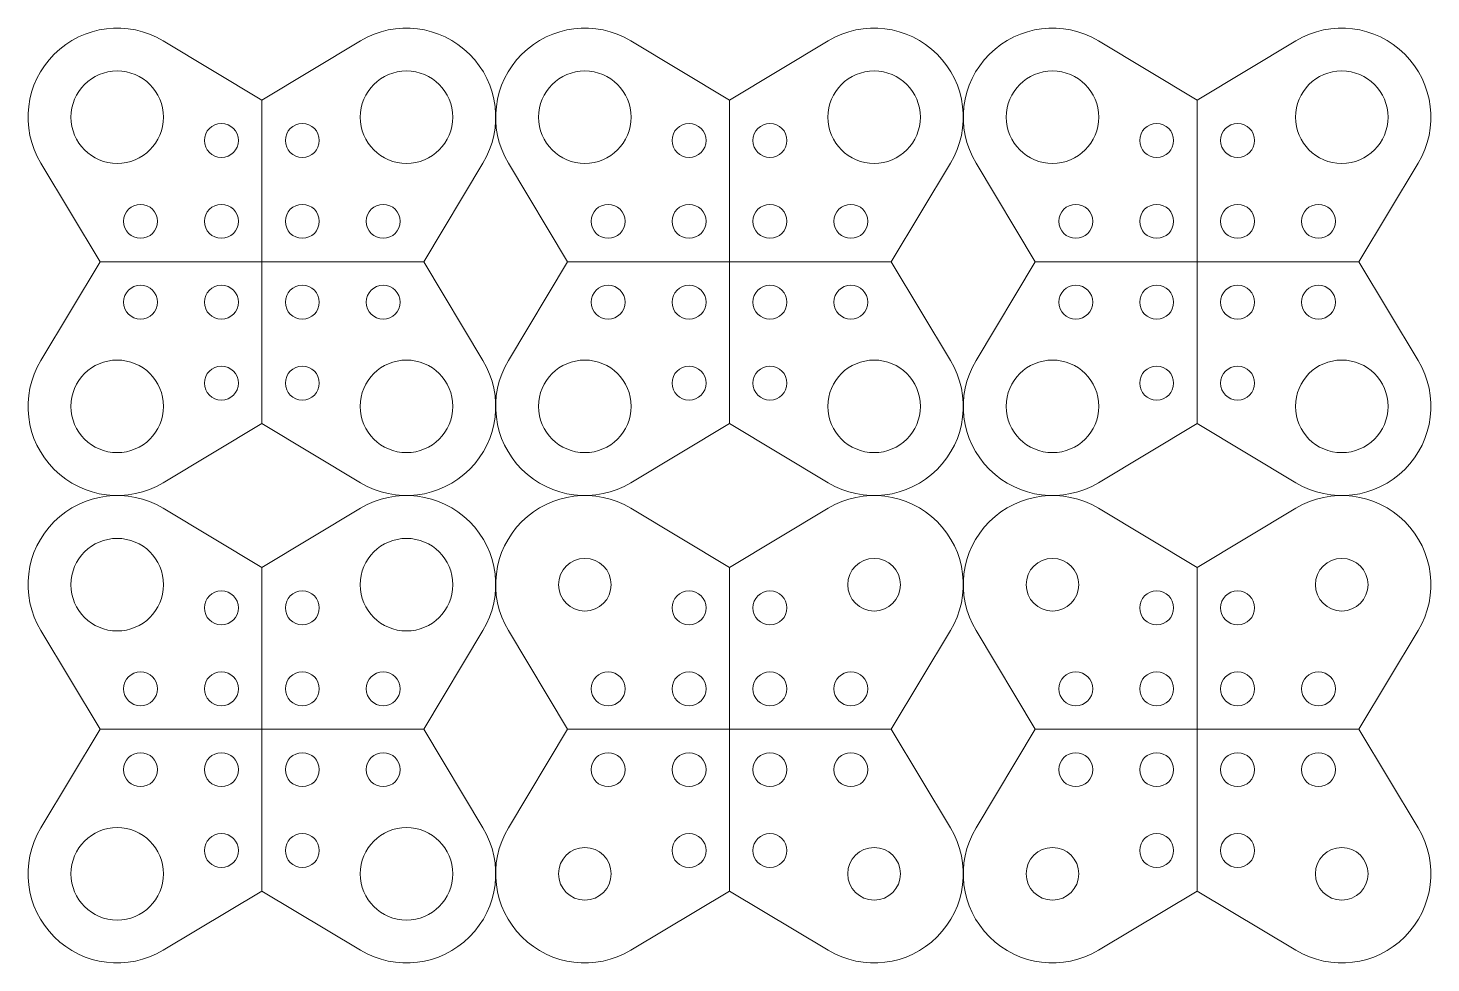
# Model space of a CAD drawing. Header units: millimetres. Extents: x 2 to 333, y 3 to 223.
import ezdxf

# ---------------------------------------------------------------- set-up
doc = ezdxf.new("R2010")
doc.units = ezdxf.units.MM
for name, color, linetype, lineweight, true_color in [('Bearing Plate Bottom', 7, 'CONTINUOUS', 0, 0x000000), ('Bearing Plate Middle', 7, 'CONTINUOUS', 0, 0x000000), ('Bearing Plate Top', 7, 'CONTINUOUS', 0, 0x000000)]:
    doc.layers.add(name, color=color, linetype=linetype, lineweight=lineweight, true_color=true_color)

msp = doc.modelspace()

# ---------------------------------------------------------------- linework, layer by layer
at = {"layer": 'Bearing Plate Bottom'}
for p, q in [((34.08, 220.38), (57.32, 206.42)), ((80.56, 220.38), (57.32, 206.42)), ((57.32, 206.42), (57.32, 168.32)), ((5.27, 191.56), (19.22, 168.32)), ((109.38, 191.56), (95.42, 168.32)), ((5.27, 145.08), (19.22, 168.32)), ((57.32, 168.32), (19.22, 168.32)), ((95.42, 168.32), (57.32, 168.32)), ((57.32, 168.32), (57.32, 130.22)), ((109.38, 145.08), (95.42, 168.32)), ((34.08, 116.27), (57.32, 130.22)), ((80.56, 116.27), (57.32, 130.22)), ((34.08, 110.28), (57.32, 96.32)), ((80.56, 110.28), (57.32, 96.32)), ((57.32, 96.32), (57.32, 58.22)), ((5.27, 81.46), (19.22, 58.22)), ((109.38, 81.46), (95.42, 58.22)), ((5.27, 34.98), (19.22, 58.22)), ((19.22, 58.22), (57.32, 58.22)), ((57.32, 20.12), (57.32, 58.22)), ((95.42, 58.22), (57.32, 58.22)), ((109.38, 34.98), (95.42, 58.22)), ((34.08, 6.17), (57.32, 20.12)), ((80.56, 6.17), (57.32, 20.12))]:
    msp.add_line(p, q, dxfattribs=at)
for centre, radius in [((23.27, 202.37), 10.9), ((91.37, 202.37), 10.9), ((47.8, 196.9), 4), ((66.85, 196.9), 4), ((28.75, 177.85), 4), ((47.8, 177.85), 4), ((66.85, 177.85), 4), ((85.9, 177.85), 4), ((28.75, 158.8), 4), ((47.8, 158.8), 4), ((66.85, 158.8), 4), ((85.9, 158.8), 4), ((23.27, 134.27), 10.9), ((47.8, 139.75), 4), ((66.85, 139.75), 4), ((91.37, 134.27), 10.9), ((23.27, 92.27), 10.9), ((91.37, 92.27), 10.9), ((47.8, 86.8), 4), ((66.85, 86.8), 4), ((28.75, 67.75), 4), ((47.8, 67.75), 4), ((66.85, 67.75), 4), ((85.9, 67.75), 4), ((28.75, 48.7), 4), ((47.8, 48.7), 4), ((66.85, 48.7), 4), ((85.9, 48.7), 4), ((23.27, 24.17), 10.9), ((47.8, 29.65), 4), ((66.85, 29.65), 4), ((91.37, 24.17), 10.9)]:
    msp.add_circle(centre, radius, dxfattribs=at)
for centre, start, end in [((23.27, 202.37), 59.0181, 210.9819), ((91.37, 202.37), 329.0181, 120.9819), ((23.27, 134.27), 149.0181, 300.9819), ((91.37, 134.27), 239.0181, 30.9819), ((23.27, 92.27), 59.0181, 210.9819), ((91.37, 92.27), 329.0181, 120.9819), ((23.27, 24.17), 149.0181, 300.9819), ((91.37, 24.17), 239.0181, 30.9819)]:
    msp.add_arc(centre, 21, start, end, dxfattribs=at)
at = {"layer": 'Bearing Plate Middle'}
for p, q in [((144.18, 110.28), (167.42, 96.32)), ((190.66, 110.28), (167.42, 96.32)), ((254.28, 110.28), (277.52, 96.32)), ((300.76, 110.28), (277.52, 96.32)), ((167.42, 96.32), (167.42, 58.22)), ((277.52, 96.32), (277.52, 58.22)), ((115.37, 81.46), (129.32, 58.22)), ((219.48, 81.46), (205.52, 58.22)), ((225.47, 81.46), (239.42, 58.22)), ((329.58, 81.46), (315.62, 58.22)), ((115.37, 34.98), (129.32, 58.22)), ((167.42, 58.22), (129.32, 58.22)), ((167.42, 58.22), (205.52, 58.22)), ((167.42, 58.22), (167.42, 20.12)), ((219.48, 34.98), (205.52, 58.22)), ((225.47, 34.98), (239.42, 58.22)), ((239.42, 58.22), (277.52, 58.22)), ((277.52, 58.22), (315.62, 58.22)), ((277.52, 58.22), (277.52, 20.12)), ((329.58, 34.98), (315.62, 58.22)), ((144.18, 6.17), (167.42, 20.12)), ((190.66, 6.17), (167.42, 20.12)), ((254.28, 6.17), (277.52, 20.12)), ((300.76, 6.17), (277.52, 20.12))]:
    msp.add_line(p, q, dxfattribs=at)
for centre, radius in [((133.37, 92.27), 6.2), ((201.47, 92.27), 6.2), ((243.47, 92.27), 6.2), ((311.57, 92.27), 6.2), ((157.9, 86.8), 4), ((176.95, 86.8), 4), ((268, 86.8), 4), ((287.05, 86.8), 4), ((138.85, 67.75), 4), ((157.9, 67.75), 4), ((176.95, 67.75), 4), ((196, 67.75), 4), ((248.95, 67.75), 4), ((268, 67.75), 4), ((287.05, 67.75), 4), ((306.1, 67.75), 4), ((138.85, 48.7), 4), ((157.9, 48.7), 4), ((176.95, 48.7), 4), ((196, 48.7), 4), ((248.95, 48.7), 4), ((268, 48.7), 4), ((287.05, 48.7), 4), ((306.1, 48.7), 4), ((157.9, 29.65), 4), ((176.95, 29.65), 4), ((268, 29.65), 4), ((287.05, 29.65), 4), ((133.37, 24.17), 6.2), ((201.47, 24.17), 6.2), ((243.47, 24.17), 6.2), ((311.57, 24.17), 6.2)]:
    msp.add_circle(centre, radius, dxfattribs=at)
for centre, start, end in [((133.37, 92.27), 59.0181, 210.9819), ((201.47, 92.27), 329.0181, 120.9819), ((243.47, 92.27), 59.0181, 210.9819), ((311.57, 92.27), 329.0181, 120.9819), ((133.37, 24.17), 149.0181, 300.9819), ((201.47, 24.17), 239.0181, 30.9819), ((243.47, 24.17), 149.0181, 300.9819), ((311.57, 24.17), 239.0181, 30.9819)]:
    msp.add_arc(centre, 21, start, end, dxfattribs=at)
at = {"layer": 'Bearing Plate Top'}
for p, q in [((144.18, 220.38), (167.42, 206.42)), ((190.66, 220.38), (167.42, 206.42)), ((254.28, 220.38), (277.52, 206.42)), ((300.76, 220.38), (277.52, 206.42)), ((167.42, 168.32), (167.42, 206.42)), ((277.52, 206.42), (277.52, 168.32)), ((115.37, 191.56), (129.32, 168.32)), ((219.48, 191.56), (205.52, 168.32)), ((225.47, 191.56), (239.42, 168.32)), ((329.58, 191.56), (315.62, 168.32)), ((115.37, 145.08), (129.32, 168.32)), ((129.32, 168.32), (167.42, 168.32)), ((167.42, 168.32), (205.52, 168.32)), ((167.42, 168.32), (167.42, 130.22)), ((219.48, 145.08), (205.52, 168.32)), ((225.47, 145.08), (239.42, 168.32)), ((239.42, 168.32), (277.52, 168.32)), ((277.52, 130.22), (277.52, 168.32)), ((315.62, 168.32), (277.52, 168.32)), ((329.58, 145.08), (315.62, 168.32)), ((144.18, 116.27), (167.42, 130.22)), ((190.66, 116.27), (167.42, 130.22)), ((254.28, 116.27), (277.52, 130.22)), ((300.76, 116.27), (277.52, 130.22))]:
    msp.add_line(p, q, dxfattribs=at)
for centre, radius in [((133.37, 202.37), 10.9), ((201.47, 202.37), 10.9), ((243.47, 202.37), 10.9), ((311.57, 202.37), 10.9), ((157.9, 196.9), 4), ((176.95, 196.9), 4), ((268, 196.9), 4), ((287.05, 196.9), 4), ((138.85, 177.85), 4), ((157.9, 177.85), 4), ((176.95, 177.85), 4), ((196, 177.85), 4), ((248.95, 177.85), 4), ((268, 177.85), 4), ((287.05, 177.85), 4), ((306.1, 177.85), 4), ((138.85, 158.8), 4), ((157.9, 158.8), 4), ((176.95, 158.8), 4), ((196, 158.8), 4), ((248.95, 158.8), 4), ((268, 158.8), 4), ((287.05, 158.8), 4), ((306.1, 158.8), 4), ((133.37, 134.27), 10.9), ((157.9, 139.75), 4), ((176.95, 139.75), 4), ((201.47, 134.27), 10.9), ((243.47, 134.27), 10.9), ((268, 139.75), 4), ((287.05, 139.75), 4), ((311.57, 134.27), 10.9)]:
    msp.add_circle(centre, radius, dxfattribs=at)
for centre, start, end in [((133.37, 202.37), 59.0181, 210.9819), ((201.47, 202.37), 329.0181, 120.9819), ((243.47, 202.37), 59.0181, 210.9819), ((311.57, 202.37), 329.0181, 120.9819), ((133.37, 134.27), 149.0181, 300.9819), ((201.47, 134.27), 239.0181, 30.9819), ((243.47, 134.27), 149.0181, 300.9819), ((311.57, 134.27), 239.0181, 30.9819)]:
    msp.add_arc(centre, 21, start, end, dxfattribs=at)

doc.saveas('drawing.dxf')
